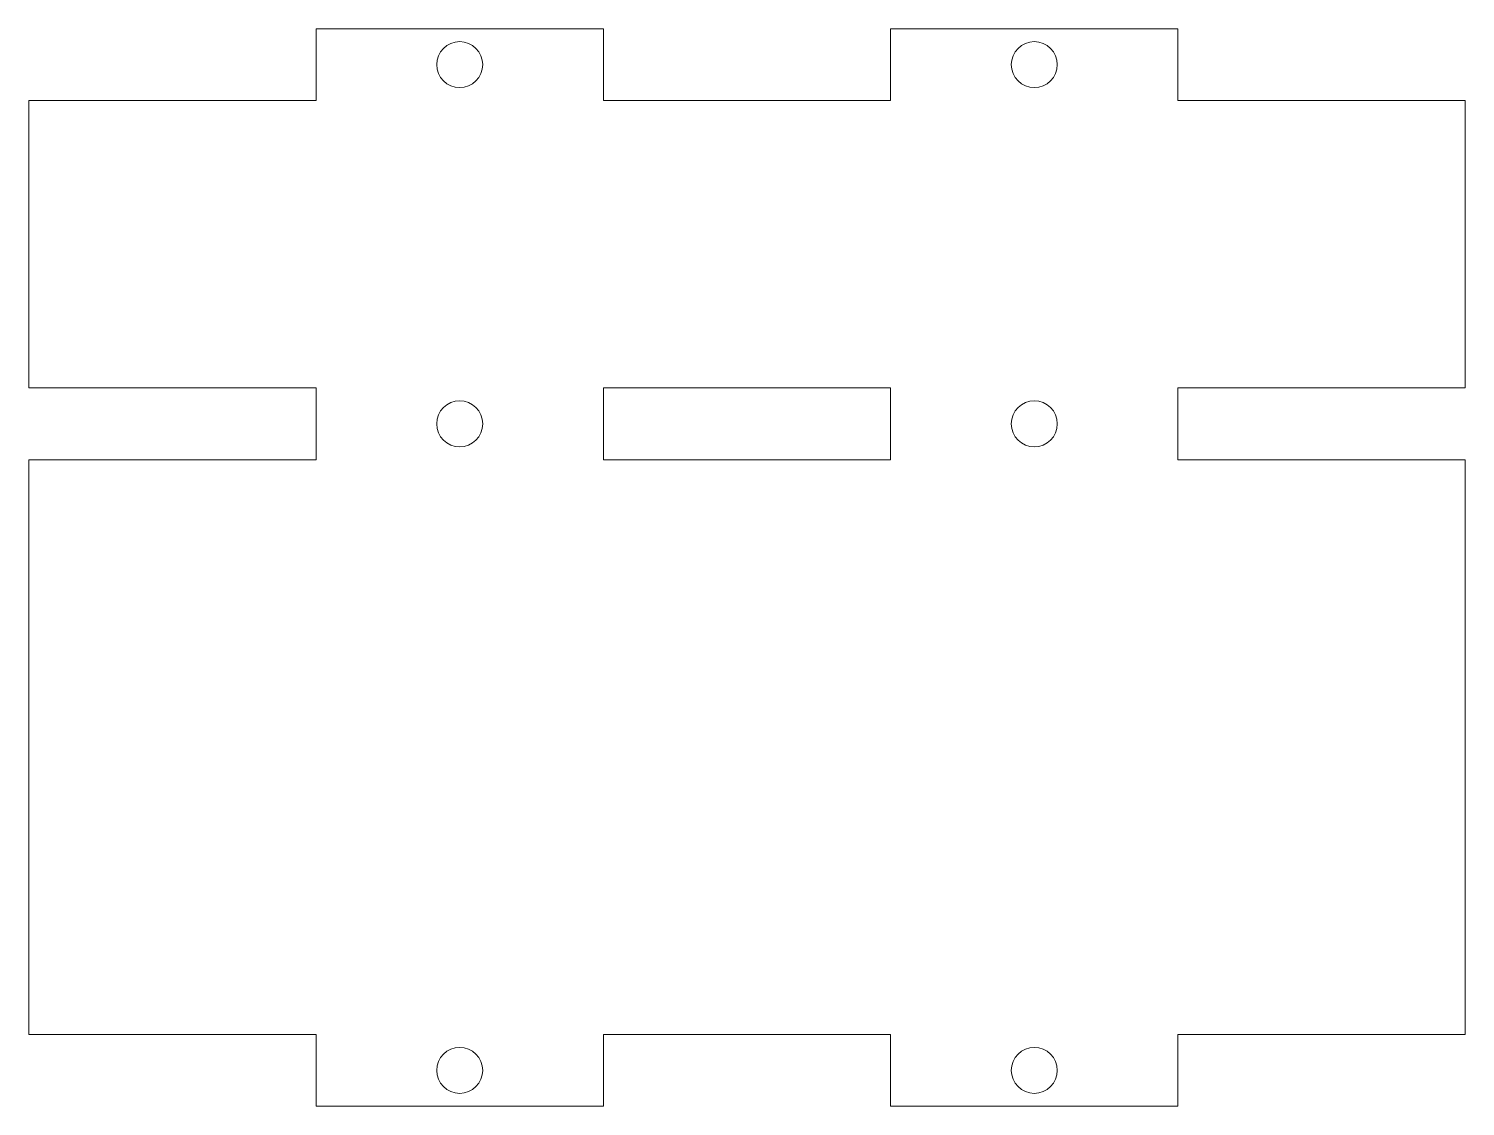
# Model space of a CAD drawing. Header units: inches. Extents: x -2.5 to 2.5, y 0 to 3.75.
import ezdxf

# ---------------------------------------------------------------- set-up
doc = ezdxf.new("R2010")
doc.units = ezdxf.units.IN
doc.layers.get('0').update_dxf_attribs({"linetype": 'CONTINUOUS', "lineweight": 0})

msp = doc.modelspace()

# ---------------------------------------------------------------- linework, layer by layer
for p, q in [((-0.5, 3.75), (-1.5, 3.75)), ((-1.5, 3.75), (-1.5, 3.5)), ((-0.5, 3.75), (-0.5, 3.5)), ((0.5, 3.75), (1.5, 3.75)), ((0.5, 3.75), (0.5, 3.5)), ((1.5, 3.75), (1.5, 3.5)), ((-2.5, 3.5), (-1.5, 3.5)), ((-2.5, 3.5), (-2.5, 2.5)), ((-0.5, 3.5), (0.5, 3.5)), ((1.5, 3.5), (2.5, 3.5)), ((2.5, 3.5), (2.5, 2.5)), ((-1.5, 2.5), (-2.5, 2.5)), ((-1.5, 2.5), (-1.5, 2.25)), ((-0.5, 2.5), (0.5, 2.5)), ((-0.5, 2.5), (-0.5, 2.25)), ((0.5, 2.5), (0.5, 2.25)), ((1.5, 2.5), (2.5, 2.5)), ((1.5, 2.5), (1.5, 2.25)), ((-1.5, 2.25), (-2.5, 2.25)), ((-2.5, 2.25), (-2.5, 0.25)), ((0.5, 2.25), (-0.5, 2.25)), ((2.5, 2.25), (1.5, 2.25)), ((2.5, 2.25), (2.5, 0.25)), ((-2.5, 0.25), (-1.5, 0.25)), ((-1.5, 0), (-1.5, 0.25)), ((-0.5, 0), (-0.5, 0.25)), ((-0.5, 0.25), (0.5, 0.25)), ((0.5, 0), (0.5, 0.25)), ((1.5, 0), (1.5, 0.25)), ((1.5, 0.25), (2.5, 0.25)), ((-0.5, 0), (-1.5, 0)), ((0.5, 0), (1.5, 0))]:
    msp.add_line(p, q)
for centre in [(-1, 3.625), (1, 3.625), (-1, 2.375), (1, 2.375), (-1, 0.125), (1, 0.125)]:
    msp.add_circle(centre, 0.08)

doc.saveas('drawing.dxf')
